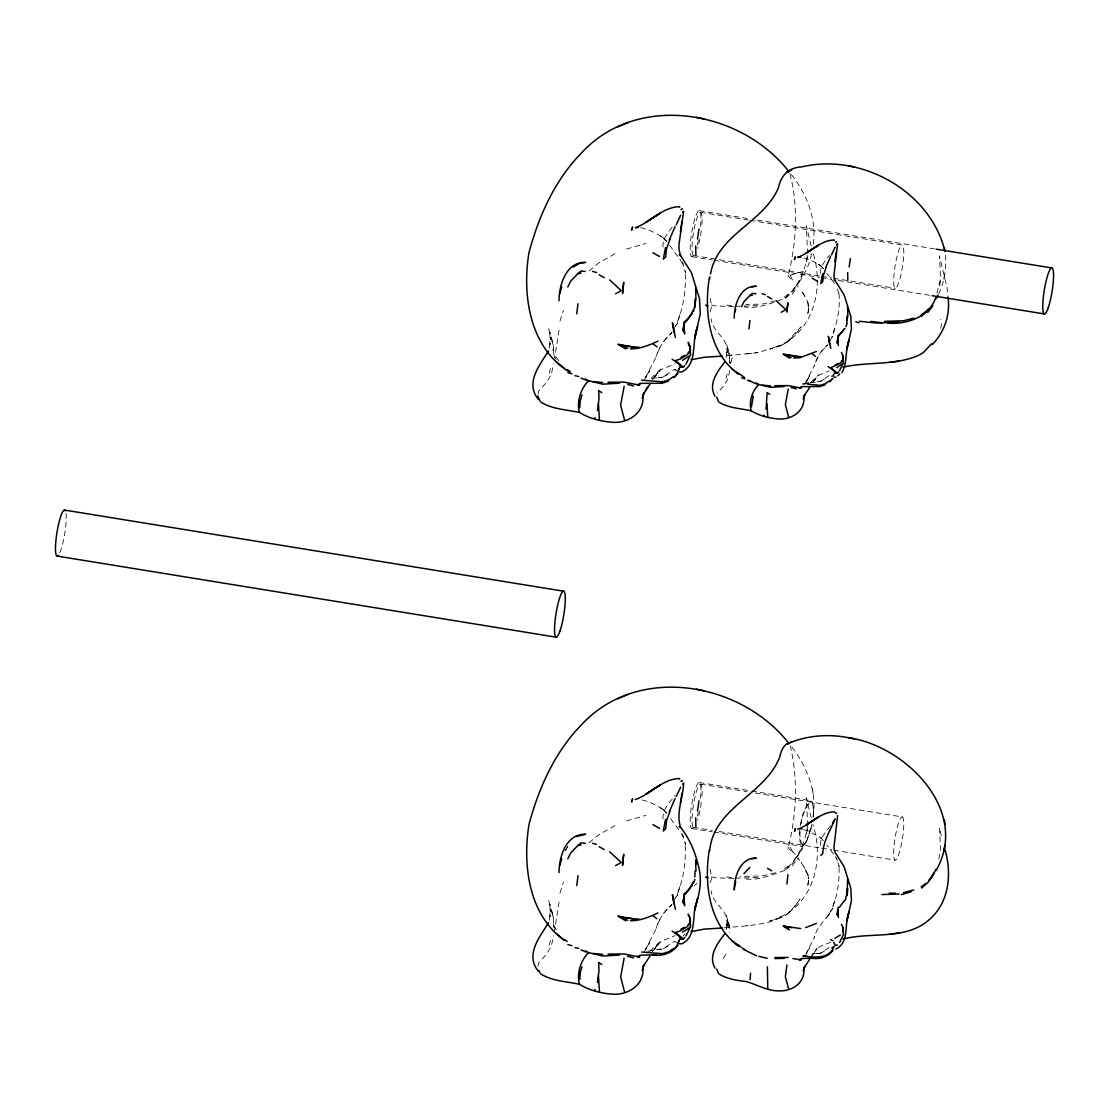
<?xml version="1.0" encoding="UTF-8"?>
<svg xmlns="http://www.w3.org/2000/svg" width="1109" height="1109" viewBox="0 0 1109 1109"><rect width="100%" height="100%" fill="white"/><g stroke="black" fill="none" stroke-linecap="round" stroke-linejoin="round"><path stroke-width="0.75" stroke-dasharray="5 3.75" d="M800.241 831.695C798.563 839.818 803.623 852.558 807.712 838.127M726.132 357.528L727.088 348.337L726.755 354.686C730.942 339.701 712.657 333.047 711.174 319.004M726.243 929.633L727.088 920.193L726.755 926.556C730.928 911.57 712.685 904.902 711.174 890.874M813.133 817.125C815.184 785.186 800.878 813.646 800.753 826.468M799.672 829.865C798.688 879.867 820.632 795.943 807.699 838.071M813.299 244.202C816.986 218.307 806.16 192.841 790.135 172.962M662.974 247.03C662.309 238.629 668.533 232.169 673.149 225.862M662.974 818.886C662.35 809.362 670.058 802.348 675.159 795.167M820.494 273.479C819.953 266.16 825.567 260.615 829.56 255.112M820.494 845.335C819.981 837.42 826.371 831.598 830.599 825.65M559.088 330.094L554.694 357.639M559.088 901.964L554.25 932.614M710.148 311.74L711.715 306.25L709.774 295.313M807.283 255.458C805.079 271.955 797.288 287.3 784.922 298.473C771.878 302.909 758.487 309.161 744.347 306.902M807.602 824.514C805.924 841.994 798.009 858.56 784.922 870.343C771.878 874.779 758.487 881.031 744.347 878.772M710.231 882.695L711.715 878.106L709.774 867.183M726.45 928.067L726.88 924.906L726.132 929.397M538.045 394.402L538.503 391.227L545.905 383.09L551.034 374.967L553.807 363.849M538.045 966.258L538.503 963.083L545.905 954.946L551.034 946.836L553.807 935.719M807.893 313.251C810.748 304.933 805.689 297.212 801.266 290.572L805.037 296.782M807.893 885.107L808.821 879.132L807.851 874.1M940.779 328.444L941.541 323.468L940.737 319.295M938.713 294.079C944.702 281.118 946.961 266.396 945.062 252.228M788.319 275.295L787.861 275.989L792.838 280.91L790.218 275.157L788.319 275.295C796.553 242.039 798.522 206.122 789.788 172.935M788.319 847.165L787.861 847.858L792.838 852.766L790.218 847.026L788.319 847.165C796.678 814.186 798.106 778.878 790.287 745.789M549.288 348.295L550.438 337.219L550.036 344.871L549.856 332.284L548.761 328.818L553.239 345.426L554.029 355.615M549.288 920.165L550.438 909.089L550.036 916.741L549.856 904.14L548.761 900.674L553.239 917.295L554.029 927.484L552.975 920.858M800.213 825.748L803.637 811.428L809.168 801.225C815.891 800.227 812.966 812.509 813.244 816.432C817.097 790.426 806.243 764.794 790.135 744.832M806.52 261.946L807.685 255.583M806.52 833.816L807.685 827.453M939.628 285.859L940.848 279.26M943.773 279.052L944.882 273.576M549.302 373.303L550.48 368.216M549.302 945.159L550.48 940.085M726.145 378.28L727.13 374.066M672.054 332.173L670.377 334.516C682.811 316.342 686.416 292.083 685.168 270.444L685.445 272.648L682.409 262.209M672.054 904.029L670.377 906.372C682.811 888.212 686.416 863.953 685.168 842.313L685.445 844.517L682.409 834.079M830.17 340.976C836.422 326.185 840.65 309.134 838.917 292.915L839.139 294.744L837.461 288.964M829.435 914.066L826.635 917.947C836.948 902.878 839.957 882.736 838.917 864.784L839.139 866.6L836.63 857.95M729.888 370.434L727.587 379.666L723.318 386.403L717.176 393.154M811.372 826.039L811.677 824.791M730.997 362.712L732.799 354.838L728.419 355.49L726.783 352.496M810.693 828.686L808.239 836.907M811.511 253.753C808.988 267.158 802.195 279.357 793.254 289.532M938.838 859.087L940.543 850.007L939.475 827.716L942.109 839.416M559.948 321.166L563.469 310.16M559.948 893.036L563.469 882.029M677.308 323.953L677.654 322.705L675.326 326.628M832.388 337.316L832.679 336.29M677.308 895.822L677.654 894.561L675.326 898.484M832.388 909.186L832.679 908.146C827.453 918.737 816.737 925.724 814.242 937.867L814.644 936.883L806.007 953.823M678.348 319.517L680.663 311.948M833.247 333.643L835.174 327.363M678.348 891.386L680.663 883.804M833.247 905.512L835.174 899.219M936.98 293.247L940.543 278.137L939.475 255.86L947.003 287.467L948.043 297.739M663.57 341.586L671.43 333.171C663.459 339.673 658.483 348.836 655.433 358.512L655.932 357.32L643.858 380.803M826.635 346.091L827.508 344.968C820.896 350.375 816.765 357.971 814.242 366.012L814.644 365.027L804.787 384.213M663.57 913.456L671.43 905.027C663.459 911.529 658.483 920.706 655.433 930.368L655.932 929.19L643.858 952.673M803.068 272.897C799.728 283.031 793.406 291.986 784.922 298.473M803.068 844.767C799.728 854.887 793.406 863.856 784.922 870.343M806.811 840.165L802.237 849.258L793.254 861.402M657.734 352.288L660.798 345.897M816.141 360.841L818.692 355.532M657.734 924.157L660.798 917.753M807.31 379.888L809.487 375.896L804.746 384.268M807.31 951.758L809.487 947.765L806.326 953.338M643.885 380.72L649.722 370.42L645.521 377.725L648.862 372.707M643.885 952.589L649.722 942.29L645.521 949.595L648.862 944.563M807.837 313.417L808.766 307.304L807.782 302.286M807.837 885.287L808.752 879.09M565.146 850.769L567.836 846.43M565.271 850.548L567.891 846.347M723.318 958.273L727.587 951.536M810.568 957.885L816.931 948.5L811.705 955.39M806.936 380.567L808.78 377.795M794.64 906.746C810.485 884.136 786.392 920.567 781.249 916.602C814.852 900.633 824.001 857.396 812.828 824.153M654.199 377.67L658.691 371.307L652.383 379.611M813.202 381.912L816.931 376.63L811.705 383.52M654.199 949.54L658.691 943.177L652.383 951.48L661.019 941.43L675.131 935.622M683.019 936.356L685.029 933.723M792.214 293.996L798.341 286.053M792.214 865.852L798.341 857.909M653.464 378.363L661.019 369.56L675.131 363.766M812.731 382.328L818.872 375.175L829.116 370.919M812.731 954.197L818.872 947.044L830.586 942.234M786.531 342.681C819.066 305.266 788.998 345.648 781.249 344.733C814.852 328.777 824.001 285.54 812.828 252.297M820.993 351.955L827.508 344.968M724.205 927.859C740.729 926.043 769.327 925.474 781.249 916.602M694.497 885.634L696.84 883.374M651.052 378.363L660.742 369.117M810.734 382.355L818.65 374.814M649.846 951.383L660.742 940.986M808.53 877.94C809.168 880.837 807.089 874.46 808.711 878.841L807.782 874.142L801.266 862.442L805.037 868.652M589.073 270.943L598.749 262.93L615.065 253.739M589.073 842.812L598.749 834.8L615.065 825.609M786.655 342.556L792.478 337.843M786.655 914.412L792.478 909.699M667.757 374.371L663.432 376.741L658.455 377.531L662.586 377.226L674.577 369.325L676.227 370.129M824.458 379.167L820.868 381.136L816.737 381.801L820.161 381.538L830.114 374.981M667.757 946.24L663.432 948.597L658.455 949.401L662.586 949.096L674.577 941.181L676.587 942.692M824.458 951.037L820.868 953.005L816.737 953.657L820.161 953.407L830.114 946.85M784.229 297.115L789.76 292.984M784.229 868.971L789.76 864.854M726.783 924.365L728.419 927.346L732.799 926.708M780.791 345.828L781.914 345.273L757.71 352.648L724.205 356.003M780.791 917.697L781.79 917.226L781.096 916.672M780.154 917.018L780.902 917.476L769.896 920.955L781.887 917.143M781.637 917.24L780.902 916.741M626.502 249.054L645.868 243.467M790.218 275.157L806.298 270.513M626.502 820.923L645.868 815.323M775.441 300.844L763.006 303.977L745.789 304.615M775.441 872.714L763.006 875.833L740.022 876.581M652.023 378.377L662.586 377.226M810.332 382.799L820.161 381.538M647.711 951.383L654.587 949.526L662.586 949.096M746.731 353.923L757.71 352.648M746.731 925.793L748.325 925.613M733.811 306.541L715.374 305.918L709.788 304.601M733.811 878.411L715.374 877.774L709.788 876.47M813.535 953.768L820.161 953.407M757.794 305.682L736.972 306.306L723.484 304.753M757.794 877.538L736.972 878.176L723.484 876.623M699.266 210.655L750.363 218.958M757.184 220.067L934.332 248.86M700.611 212.29L748.478 220.067M750.183 220.358L902.31 245.075A21.889 3.701 -80.8 0 1 900.078 278.248A21.889 3.701 -80.8 0 1 893.84 276.709A21.889 3.701 -80.8 0 1 902.31 245.075M693.485 255.5L819.967 276.058M821.686 276.335L831.944 277.999M833.649 278.276L895.185 288.285M691.85 256.65L712.283 259.977M713.988 260.255L819.606 277.416M821.312 277.694L831.528 279.357M838.335 280.466L930.326 295.41M699.266 782.51L749.947 790.759M751.639 791.022L810.762 800.643M700.611 784.16L746.759 791.66M755.312 793.046L902.31 816.945A21.889 3.701 -80.8 0 1 900.078 850.118A21.889 3.701 -80.8 0 1 893.84 848.565A21.889 3.701 -80.8 0 1 902.31 816.945M693.485 827.356L712.297 830.419M719.131 831.528L819.967 847.914M821.686 848.191L831.944 849.868M833.649 850.146L895.185 860.14M691.85 828.52L712.269 831.833M713.974 832.11L802.472 846.5M803.748 257.898C810.956 259.88 818.428 263.332 823.696 268.655M640.669 227.692C649.985 229.854 659.384 234.235 666.384 240.695M803.748 829.754L808.309 830.946L821.797 838.321L818.553 836.158L823.543 840.677M642.194 799.963C650.941 802.167 659.786 806.451 666.384 812.55M780.486 916.907L781.374 917.323M821.797 266.451L818.553 264.302L823.543 268.822M664.541 238.574L660.631 235.967L666.648 241.415M664.541 810.429L660.631 807.837L666.648 813.285M674.577 369.325L676.587 370.836M792.214 851.379L795.375 854.304M797.884 858.421L799.825 860.376M558.922 360.966L553.71 353.674L552.975 349.002M834.536 283.557L826.787 273.258M677.779 256.442L669.573 245.325M833.511 854.11L826.787 845.113M678.833 829.684L669.573 817.194M729.195 358.11L729.805 361.991L731.483 364.653M553.71 925.544L556.732 930.354M679.886 259.187L683.477 265.578L682.77 263.332M835.271 856.758L837.503 860.736M681.328 833.608L683.477 837.447M805.494 870.315L806.382 871.924M806.215 872.007L808.031 875.389M554.708 356.918L556.066 359.496M726.34 915.272L729.417 927.013L729.653 932.503M726.742 344.691L729.417 355.143L730.069 363.613L729.805 361.991M549.856 332.284L550.133 333.171M549.856 904.14L550.133 905.041M811.192 246.032L806.326 225.806L807.602 252.658M811.192 817.888L806.326 797.662L807.588 822.989M727.948 348.642L729.417 355.143L728.946 353.064M551.478 337.58L553.239 345.426L552.67 342.917M813.119 793.642L812.287 788.444M693.07 827.078A21.889 3.701 -80.8 0 1 693.375 805.328A21.889 3.701 -80.8 0 1 699.959 784.313A21.889 3.701 -80.8 0 1 701.581 799.936M701.262 802.583A21.889 3.701 -80.8 0 1 700.417 808.004M699.918 810.679A21.889 3.701 -80.8 0 1 697.561 820.216M692.986 827.855A23.303 3.937 -80.8 0 1 690.824 811.026A23.303 3.937 -80.8 0 1 698.129 783.176A23.303 3.937 -80.8 0 1 700.292 800.019M698.379 811.927A23.303 3.937 -80.8 0 1 697.422 816.113M692.986 255.985A23.303 3.937 -80.8 0 1 690.768 239.641A23.303 3.937 -80.8 0 1 697.921 211.569A23.303 3.937 -80.8 0 1 700.458 226.707M698.379 240.057A23.303 3.937 -80.8 0 1 697.09 245.56M693.07 255.209A21.889 3.701 -80.8 0 1 693.375 233.458A21.889 3.701 -80.8 0 1 699.959 212.443A21.889 3.701 -80.8 0 1 701.581 228.066M701.262 230.727A21.889 3.701 -80.8 0 1 700.417 236.148M699.918 238.823A21.889 3.701 -80.8 0 1 697.561 248.347M66.013 513.398A23.303 3.937 -80.8 0 1 64.239 536.548A23.303 3.937 -80.8 0 1 58.264 555.415M808.073 305.322L808.724 307.068L808.073 305.322M780.154 345.162L769.896 349.099L780.902 345.606L780.154 345.162M729.417 927.013L727.948 920.498L729.417 927.013M553.239 917.295L551.478 909.449L553.239 917.295"/><path stroke-width="1.5" d="M689.964 350.915L690.048 346.119L688.245 342.279L688.828 345.814M689.992 921.177L690.048 917.975L688.245 914.149L688.634 916.505M842.895 359.704L842.965 355.712L841.468 352.537M842.895 931.574L842.965 927.581L841.468 924.407M696.244 292.332L695.648 288.063L695.939 299.305L693.596 311.13M695.939 871.175L695.648 859.932L696.244 864.188M847.858 316.869L847.609 307.54L848.108 311.075M847.858 888.725L847.026 895.601L847.609 879.395L848.108 882.944M689.853 350.292L690.048 346.119L690.519 350.347L688.135 352.717M689.923 920.761L690.048 917.975L690.519 922.217L688.135 924.587M842.812 359.191L842.965 355.712L843.353 359.233L841.371 361.201M842.812 931.047L842.965 927.581L843.353 931.089M579.771 407.696L580.215 400.945L581.975 394.873M579.771 979.566L580.215 972.801L581.975 966.729M751.431 406.837L753.261 396.19M750.128 979.718L750.543 973.217M642.818 395.248C644.884 411.883 629.746 422.487 614.566 422.39C602.298 421.808 589.974 418.897 579.439 412.409C566.38 409.623 552.324 409.304 540.679 402.026M642.818 967.117C644.884 983.752 629.746 994.357 614.566 994.26C602.298 993.678 589.974 990.767 579.439 984.265C566.38 981.479 552.324 981.174 540.679 973.882M803.762 396.495C805.481 410.302 792.907 419.105 780.32 419.022C770.131 418.55 759.901 416.138 751.153 410.732C740.327 408.431 728.655 408.167 718.992 402.123M803.762 968.365C805.481 982.172 792.907 990.975 780.32 990.891C768.08 991.391 757.544 984.944 746.385 981.548C736.986 980.481 727.185 979.039 718.992 973.993M694.788 305.141L695.052 299.208M694.788 876.997L695.052 871.064M846.763 323.093L847.11 316.051M597.46 410.704L598.999 398.561L598.652 390.534L601.743 392.669M597.46 982.56L598.999 970.43L598.652 962.404L601.743 964.539M766.111 409.318L767.109 392.586L769.674 394.36M786.946 883.97L787.917 874.682M576.777 313.805L577.983 303.755M576.777 885.661L577.983 875.625M748.949 328.902L749.947 320.57M846.694 320.279L847.054 317.188M846.694 892.149L847.054 889.058M694.941 307.581L695.26 304.975M559.019 300.747C558.978 285.138 566.172 261.53 585.649 262.389L580.118 263.29M559.019 872.617C558.978 857.007 566.172 833.4 585.649 834.259L576.541 836.546M734.213 318.061C734.172 305.114 740.147 285.512 756.31 286.233L751.722 286.968M694.844 909.241L697.603 898.429L694.691 910.489M684.336 321.499L683.047 331.036L683.934 324.466L684.669 333.892L683.768 331.064M684.336 893.369L683.047 902.906L683.934 896.335L684.669 905.748L683.768 902.934M838.224 335.292L837.156 343.208L837.891 337.746L837.988 343.679M838.224 907.162L837.156 915.064L837.891 909.616L837.988 915.535M709.608 279.108L709.954 276.779M709.608 850.977C713.641 807.089 765.557 794.737 779.89 756.56C780.722 752.013 782.552 747.397 786.129 744.333C805.439 735.53 827.619 733.645 848.357 737.665C906.413 745.983 970.153 811.22 936.079 870.551M697.492 239.142L698.975 229.022M697.492 811.012L698.975 800.878M849.147 266.936L850.381 258.536M680.441 231.407L681.938 221.398M680.441 803.276L681.938 793.268M834.786 261.89L836.241 252.2M709.316 277.957C703.841 311.643 708.942 353.119 738.746 374.315L731.607 368.493M709.316 849.813C703.841 883.513 708.942 924.989 738.746 946.185L731.607 940.363M665.552 247.557L663.293 259.173L665.719 256.886L666.467 249.095L669.933 239.35M665.552 819.412L663.293 831.043L665.719 828.756L666.467 820.951L669.933 811.22M822.642 273.909L820.757 283.557L822.767 281.658L823.391 275.184L826.26 267.103M786.933 964.927L785.352 976.613L788.582 988.868M710.509 274.006C717.44 234.387 763.616 222.715 778.366 187.92C780.986 175.707 788.097 167.57 801.793 166.891C860.986 152.654 930.382 191.122 944.882 251.078M943.773 850.922L944.882 845.432M675.104 375.84L676.837 374.121L679.595 367.523M675.104 947.71L676.837 945.991L679.595 939.378M834.301 373.483L833.219 375.868L831.792 376.228M559.92 293.525L561.667 286.829M559.92 865.394L561.667 858.699M734.962 312.073L735.683 309.3M735.683 881.156L734.213 889.931C734.172 876.969 740.147 857.382 756.31 858.089L751.722 858.837M548.539 350.888C539.903 364.875 524.862 382.633 538.225 399.268M548.539 922.757C539.903 936.745 524.862 954.489 538.225 971.124M624.131 386.292L620.638 405.187L624.533 419.951M788.249 389.065L785.352 404.743L788.582 416.998M624.131 958.162L620.638 977.043L624.533 991.806M642.194 398.394L644.079 392.988L642.984 394.873L648.266 386.362L646.395 389.093M803.249 399.115L804.815 394.624L803.9 396.19L809.681 387.401M642.194 970.264L644.079 964.858L642.984 966.743L649.943 956.152M803.249 970.985L804.815 966.494L803.9 968.06L809.681 959.257M845.904 326.67L847.026 323.731M693.596 882.986L694.941 879.437M676.213 224.794L680.663 215.229M831.487 255.028L835.174 247.085M676.213 796.664L680.663 787.099M935.774 297.462C929.481 317.035 906.885 324.59 888.032 323.176M934.776 871.84L935.774 869.317M675.104 226.569L669.282 240.057M830.558 256.498L825.72 267.685M675.104 798.438L669.282 811.913M845.71 897.541L846.763 894.949M693.361 309.924L688.98 318.033L683.657 323.842M693.361 881.78L688.98 889.889L683.657 895.698M567.808 286.968L570.733 281.09L577.817 273.715L581.061 270.97L585.192 271.455M741.505 306.625L743.931 301.745L749.809 295.618L752.512 293.344L755.936 293.746M567.808 858.837L570.733 852.946L577.817 845.571L581.061 842.84L585.192 843.311M844.822 900.55L845.904 898.54M685.958 364.112L690.685 354.367L690.145 351.608L686.928 355.032L680.274 359.053L675.381 360.564L683.421 367.162L684.863 365.596M839.568 370.656L843.492 362.56L843.034 360.273L840.372 363.114L830.793 367.703L837.461 373.178L838.654 371.889M685.958 935.982L690.685 926.223L690.145 923.464L686.928 926.902L680.274 930.908L675.381 932.419L683.421 939.018L684.863 937.452M839.568 942.525L843.492 934.43L843.034 932.142M931.948 876.221L934.028 872.436M841.897 372.652C847.706 362.56 844.892 350.139 849.231 339.493L846.819 349.501L851.435 329.013L850.811 316.384L844.115 294.842L835.132 280.577L833.885 276.03L837.628 243.73L836.824 244.715M724.884 361.825C717.62 371.21 707.875 384.005 715.014 396.26M724.884 933.695C717.62 943.08 707.875 955.875 715.014 968.129M936.079 298.681L938.048 295.23M678.306 370.392L679.36 368.659M678.306 942.262L679.36 940.529M844.448 328.68L837.669 337.219M844.448 900.55L839.347 907.425M832.429 822.975L835.174 818.941C830.391 830.045 823.225 841.246 822.767 853.528L820.757 855.413M931.615 343.748L923.062 352.856L919.209 355.019M692.279 313.542L684.489 322.248M844.822 328.68L838.349 335.902M692.279 885.412L684.489 894.104M645.452 390.451L649.943 384.282M932.253 876.581L928.205 882.126L921.718 888.046M743.931 873.615L749.809 867.488M927.762 312.461L932.849 305.862M928.621 880.615L933.986 873.809M682.659 212.373L683.615 211.195L678.958 244.784L679.11 250.107L680.607 255.583L691.434 272.772L699.502 298.723L700.264 313.93L694.691 338.619L697.603 326.559C690.976 341.142 698.49 363.641 681.661 371.986L679.249 371.903M682.659 784.229L683.615 783.051C683.283 797.704 675.686 812.842 680.607 827.439C690.727 839.887 696.202 855.067 699.502 870.593C701.706 882.875 699.349 895.171 695.149 906.76C692.654 919.056 695.717 937.646 681.661 943.856L679.249 943.773M932.253 344.566C944.341 332.256 950.441 314.887 948.043 297.739M921.718 316.176L928.621 308.759M674.189 377.587L677.959 373.497M829.795 381.843L832.928 378.446M677.959 945.353C672.109 953.213 661.962 956.596 652.439 954.891L656.805 954.78L639.907 955.209M832.928 950.302C828.076 956.817 819.648 959.632 811.746 958.218L815.378 958.134L801.35 958.495M619.529 383.159L602.728 384.185L588.657 380.775C580.714 388.358 576.486 401.735 579.439 412.409M784.437 386.473L770.492 387.318L758.819 384.49C752.207 390.784 748.714 401.888 751.153 410.732M619.529 955.029L602.728 956.041L588.657 952.631C580.714 960.214 576.486 973.605 579.439 984.265M830.558 380.401L832 378.973M837.905 375.757L839.776 373.913M921.135 315.039L925.738 311.629M921.135 886.909L925.738 883.485M573.187 267.089L578.926 263.748M669.295 379.528L673.454 376.616M825.748 383.451L829.199 381.039M669.295 951.397L673.454 948.472M689.756 355.684L682.548 360.356M842.729 363.669L836.74 367.536M689.756 927.554L682.548 932.225M836.006 949.054C849.979 942.054 843.727 923.603 849.231 911.348L846.819 921.357L851.435 900.868L850.811 888.254L844.115 866.711L835.132 852.433L833.885 847.886L837.628 815.6M834.841 938.311L840.372 934.984M680.94 209.615L682.492 208.686M835.41 242.427L836.699 241.651M680.94 781.485L682.492 780.556M680.954 357.32L684.156 355.504M835.424 365.027L838.071 363.502M680.954 929.19L684.156 927.36M615.606 293.76L621.248 290.655L609.631 279.884M781.18 312.253L785.851 309.688L776.217 300.747M615.606 865.616L621.248 862.511L609.631 851.754M630.439 348.822C640.101 349.03 649.444 345.121 657.942 341.087M793.489 357.971L799.686 357.777L816.321 351.539M630.439 920.692C640.101 920.9 649.444 916.991 657.942 912.943M816.321 923.409L805.633 927.623M788.984 171.673C741.006 109.957 637.62 92.047 581.518 152.903C554.777 180.102 538.849 216.033 529.021 252.422C521.868 295.022 529.7 348.101 569.79 372.167M788.984 743.543C741.006 681.827 637.62 663.903 581.518 724.773C554.777 751.971 538.849 787.889 529.021 824.292C522.422 864.881 528.577 914.856 564.495 940.39L555.886 933.376M918.28 355.476C894.492 365.845 867.765 361.395 843.048 367.218M628.235 122.434L617.81 126.883M786.433 172.311L791.66 170.065M628.235 694.303L617.81 698.753M786.433 744.167L791.66 741.935M635.388 799.575C650.609 794.169 662.364 778.948 679.415 778.532L679.775 779.128M797.607 829.31C810.222 824.819 819.995 812.176 834.134 811.843L836.699 813.521M668.353 381.26L662.004 383.284L639.907 383.354M824.957 384.892L819.69 386.57L801.35 386.625M913.83 318.144L903.516 320.737L884.441 321.36M913.83 890L903.516 892.606M668.893 379.916L662.378 381.801L641.723 380.193M825.415 383.769L819.995 385.336L807.782 384.185M668.893 951.785L662.378 953.657L641.723 952.063M901.27 894.658L911.043 891.844M640.392 383.839L637.273 384.657L639.63 385.17L623.91 382.092L607.968 382.231M801.752 387.027L799.159 387.706L801.128 388.136L788.069 385.585L774.844 385.696M640.392 955.695L637.273 956.526L639.63 957.039L623.91 953.962L607.968 954.087M801.752 958.897L799.159 959.576L801.128 959.992L792.949 958.523M831.792 948.098L834.093 946.296C829.92 959.59 813.59 957.372 802.861 955.875L805.841 955.39M691.004 359.746L704.395 357.237L722.555 356.1M691.004 931.615L704.395 929.106L722.555 927.97M843.048 939.073C870.523 931.74 904.487 940.349 927.983 920.72C949.512 903.281 952.312 873.324 944.577 848.33M577.817 273.715L580.991 273.147M749.809 295.618L752.443 295.16M577.817 845.571L580.991 845.016M802.861 384.005L808.835 383.035M890.014 362.199L899.122 361.146M890.014 934.069L899.122 933.002M787.903 171.673L788.721 171.743M787.903 743.529L788.721 743.598M899.191 322.151L876.651 323.079L859.35 321.263M638.174 227.511L635.388 227.719C650.609 222.299 662.364 207.078 679.415 206.662L679.775 207.258M800.684 257.233L797.607 257.44C810.222 252.949 819.995 240.32 834.134 239.974L834.439 240.473M683.421 367.162L680.718 367.356L678.93 364.043L672.123 359.205M837.461 373.178L835.216 373.345L833.732 370.6L828.09 366.58M683.421 939.018L680.718 939.212L678.93 935.913L672.123 931.075M837.461 945.048L835.216 945.201L833.732 942.47M899.191 894.02L881.918 894.547M774.997 958.592L784.437 958.328M774.844 957.552L788.069 957.441M639.158 347.311L625.795 346.216L618.226 344.344L625.726 348.988M800.726 356.71L783.342 354.256L789.58 358.11M639.158 919.167L625.795 918.072L618.226 916.214L625.726 920.858M800.726 928.566L783.342 926.112L789.58 929.966M602.7 382.466L593.079 381.593M770.464 385.89L762.479 385.17M889.224 893.133L895.254 893.189M602.7 954.336L593.079 953.449M800.712 828.964L802.209 828.977M834.01 377.129L836.006 377.185M870.717 321.388L881.918 322.677M796.262 356.53L783.342 354.256L791.174 357.68M633.78 347.103L618.226 344.344L627.652 348.476M633.78 918.959L618.226 916.214L627.652 920.331M767.123 958.287L758.819 956.346M936.038 249.137L1051.873 267.962M932.031 295.687L1044.456 313.958M64.544 510.071L563.622 591.194M57.127 556.08L556.205 637.19M791.424 927.692L783.342 926.112L787.903 928.51M696.549 117.304L703.785 118.885M848.357 165.809L854.36 167.112M696.549 689.16L703.785 690.741M848.357 737.665L854.36 738.982M747.494 380.262L750.53 380.955M575.017 375.688L578.676 376.533M575.017 947.543L578.676 948.389M791.244 387.512L796.151 388.829M627.736 384.435L633.641 386.001M627.736 956.291L633.641 957.871M741.533 377.795L744.929 378.724M567.836 372.707L571.925 373.83M567.836 944.577L571.925 945.7M761.994 293.691L765.349 294.634M592.497 271.386L596.531 272.523M592.497 843.256L596.531 844.379M855.815 321.749L858.907 322.816M705.532 305.183L708.013 306.042M705.532 877.053L708.013 877.898M756.574 383.95L748.658 380.512M581.005 378.1L585.968 380.124M756.574 955.806L743.141 949.207M581.005 949.956L585.968 951.993M833.899 279.967L835.132 280.577M679.124 254.848L680.607 255.583M679.124 826.704L680.607 827.439M830.793 939.573L833.011 940.751M812.107 278.234L817.638 281.326M652.868 252.769L659.536 256.484M652.868 824.639L659.536 828.34M756.199 383.007L758.819 384.49M585.51 378.987L588.657 380.775M585.51 950.857L588.657 952.631M767.497 296.505L771.698 298.931M599.123 274.769L604.183 277.694M767.497 868.375L771.698 870.801M599.123 846.638L604.183 849.563M744.624 377.628L737.277 372.374M567.281 369.574L570.137 371.529M742.254 947.862L744.624 949.484M737.277 944.244L741.075 947.058M564.994 939.753L567.281 941.444M812.232 353.771L815.489 356.336M653.035 343.776L656.944 346.854M653.035 915.646L656.944 918.723M555.886 361.506L564.495 368.521M763.851 415.085L764.586 416.305M594.729 417.649L595.616 419.105M594.729 989.505L595.616 990.975M716.622 397.105L718.369 401.278M537.823 395.982L539.931 401.001M716.622 968.975L718.369 973.134M538.877 970.361L539.931 972.856M767.761 416.915L766.957 403.634M767.761 988.784L767.386 966.826M599.442 419.84L598.472 403.842M599.442 991.709L598.472 975.698M830.807 348.517L828.34 336.29L829.574 344.095M675.409 337.441L672.428 322.705L673.925 332.118M675.409 909.311L672.428 894.575L673.925 903.974M837.739 341.447L838.501 345.564M837.739 913.317L838.501 917.434M945.104 824.389L944.424 820.064M944.424 248.194L944.84 250.884M847.664 272.606L847.803 280.286M695.717 245.99L695.87 255.236M695.717 817.846L695.87 827.092M58.264 555.415A23.303 3.937 -80.8 0 1 56.933 532.611A23.303 3.937 -80.8 0 1 65.431 510.986M622.967 288.34L622.551 293.566L623.729 282.379L622.967 288.34M622.967 860.196L622.551 865.436L623.729 854.249L622.967 860.196M787.279 307.761L786.946 312.1L787.917 302.826L787.279 307.761M632.005 228.814L631.631 230.173L632.615 226.998L632.005 228.814M632.005 800.684L631.631 802.043L632.615 798.868L632.005 800.684M794.793 258.355L794.474 259.492L795.292 256.858L794.793 258.355M794.793 830.225L794.474 831.348L795.292 828.714L794.793 830.225M654.476 216.615L646.02 222.257L660.617 212.914L654.476 216.615M813.451 248.236L806.423 252.921L818.539 245.158L813.451 248.236M654.476 788.485L646.02 794.113L660.617 784.784L654.476 788.485M813.451 820.106L806.423 824.777L818.539 817.028L813.451 820.106M1048.31 307.553A23.303 3.937 -80.8 0 0 1052.76 268.863A23.303 3.937 -80.8 0 0 1043.417 296.463A23.303 3.937 -80.8 0 0 1048.31 307.553M560.059 630.785A23.303 3.937 -80.8 0 0 564.509 592.095A23.303 3.937 -80.8 0 0 555.179 619.695A23.303 3.937 -80.8 0 0 560.059 630.785"/></g></svg>
